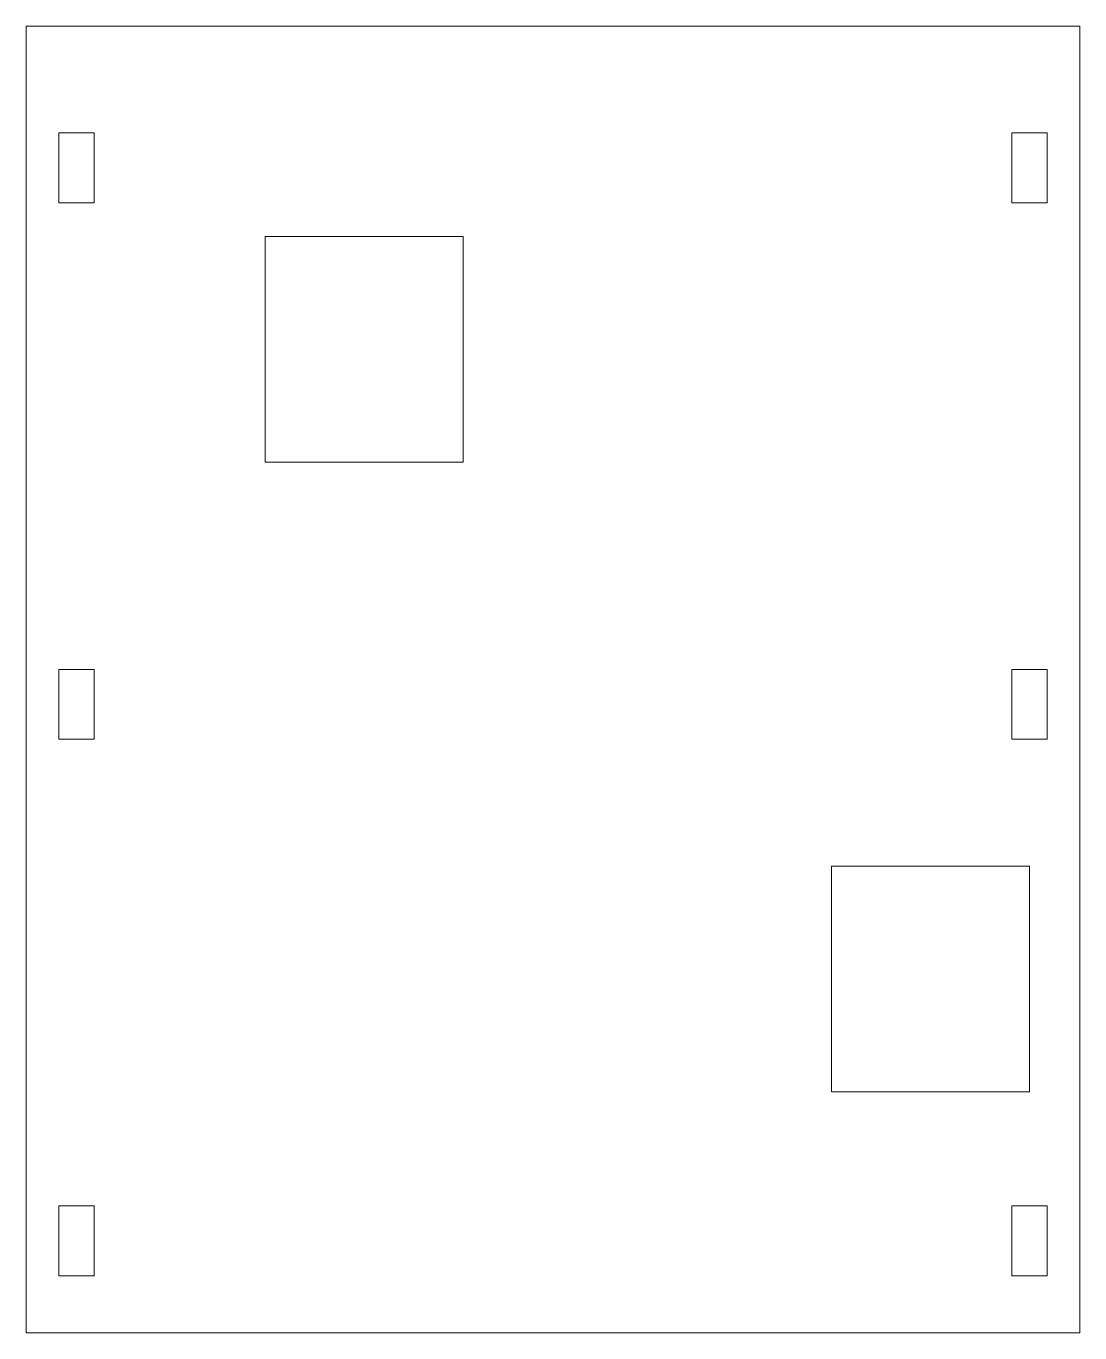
# Model space of a CAD drawing. Header units: millimetres. Extents: x 16 to 242, y 60 to 340.
import ezdxf

# ---------------------------------------------------------------- set-up
doc = ezdxf.new("R2010")
doc.units = ezdxf.units.MM
doc.header["$MEASUREMENT"] = 0

msp = doc.modelspace()

# ---------------------------------------------------------------- linework, layer by layer
at = {"lineweight": 0}
for points in [[(241.75, 59.69), (15.84, 59.69), (15.84, 339.8), (241.75, 339.8)], [(22.84, 316.91), (30.44, 316.91), (30.44, 301.92), (22.84, 301.92)], [(234.75, 316.91), (227.15, 316.91), (227.15, 301.92), (234.75, 301.92)], [(109.54, 246.35), (67.1, 246.35), (67.1, 294.69), (109.54, 294.69)], [(22.84, 201.92), (30.44, 201.92), (30.44, 186.92), (22.84, 186.92)], [(234.75, 201.92), (227.15, 201.92), (227.15, 186.92), (234.75, 186.92)], [(230.98, 111.39), (188.53, 111.39), (188.53, 159.73), (230.98, 159.73)], [(22.84, 86.93), (30.44, 86.93), (30.44, 71.93), (22.84, 71.93)], [(234.75, 86.93), (227.15, 86.93), (227.15, 71.93), (234.75, 71.93)]]:
    msp.add_lwpolyline(points, close=True, dxfattribs=at)

doc.saveas('drawing.dxf')
